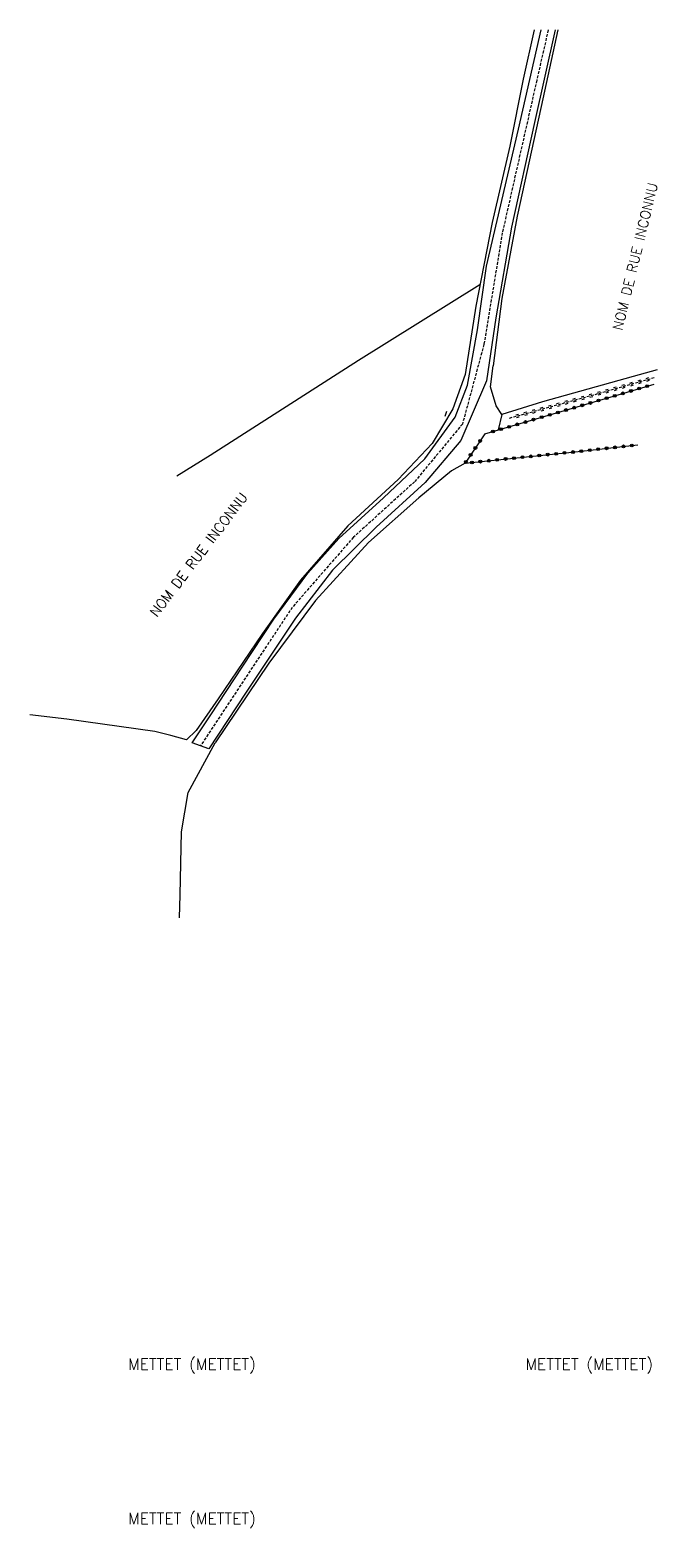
# Model space of a CAD drawing. Header units: millimetres. Extents: x 169000 to 170000, y 110000 to 111000.
# Drawn here: x 169435.5 to 169546.7, y 110734.6 to 111000 of the extents above; entities that cross this region are included whole.
import ezdxf
from ezdxf.enums import TextEntityAlignment as Align

# ---------------------------------------------------------------- set-up
doc = ezdxf.new("R2010")
doc.units = ezdxf.units.MM
doc.linetypes.add('DASHED', pattern=[0.75, 0.5, -0.25])
doc.layers.get('0').update_dxf_attribs({"linetype": 'CONTINUOUS'})
for name, color, linetype in [('W0001', 6, 'DASHED'), ('W0008', 7, 'CONTINUOUS'), ('W0120', 7, 'CONTINUOUS'), ('W0211', 2, 'CONTINUOUS'), ('W0220', 5, 'DASHED'), ('W0322', 7, 'CONTINUOUS'), ('W0323', 7, 'CONTINUOUS'), ('W0330', 7, 'CONTINUOUS'), ('W0980', 7, 'CONTINUOUS'), ('W0989', 7, 'CONTINUOUS')]:
    doc.layers.add(name, color=color, linetype=linetype)
doc.styles.get("Standard").update_dxf_attribs({"font": 'romans.shx', "width": 0.85})

# ---------------------------------------------------------------- blocks, each defined once
blk = doc.blocks.new('t323o')
at = {"color": 0, "linetype": 'Continuous'}
for radius in [0.25, 0.15]:
    blk.add_circle((0, 0), radius, dxfattribs=at)
blk = doc.blocks.new('t220o')
at = {"color": 0, "linetype": 'Continuous'}
for p, q in [((-0.25, 0.25), (0.25, 0.25)), ((-0.25, -0.25), (0.25, -0.25))]:
    blk.add_line(p, q, dxfattribs=at)
blk = doc.blocks.new('t322o')
at = {"color": 0, "linetype": 'Continuous'}
for radius in [0.25, 0.15]:
    blk.add_circle((0, 0), radius, dxfattribs=at)

msp = doc.modelspace()

# ---------------------------------------------------------------- linework, layer by layer
at = {"layer": 'W0001'}
msp.add_lwpolyline([(169527.35, 111000), (169525.32, 110991.08), (169519.22, 110964.07), (169515.96, 110944.27), (169512.15, 110930.17), (169503.66, 110919.94), (169492.83, 110910.11), (169481.99, 110897.69), (169465.71, 110873.16)], dxfattribs=at)
at = {"layer": 'W0008'}
for points in [[(169464.27, 110873.68), (169467.58, 110878.66), (169473.12, 110887.12), (169478.7, 110895.57), (169484.75, 110903.74), (169490.27, 110909.9), (169498.15, 110917.11), (169505.48, 110924.01), (169510.88, 110931.37), (169513.04, 110937.04), (169514.8, 110946.84), (169516.41, 110958.17), (169522.09, 110982.45), (169526.12, 111000)], [(169528.58, 111000), (169524.95, 110983.61), (169520.85, 110965.04), (169518.08, 110949.01), (169516.41, 110937.85), (169511.85, 110927.26), (169505.57, 110919.82), (169496.86, 110911.89), (169489.13, 110904.29), (169482.53, 110895.78), (169473.82, 110882.66), (169467.19, 110872.63)], [(169467.19, 110872.63), (169464.27, 110873.68)]]:
    msp.add_lwpolyline(points, dxfattribs=at)
at = {"layer": 'W0120'}
msp.add_lwpolyline([(169509.11, 110931.57), (169509.41, 110932.46)], dxfattribs=at)
at = {"layer": 'W0211'}
for points in [[(169546.65, 110939.77), (169542.44, 110938.57), (169526.37, 110934.08), (169519.13, 110931.85)], [(169519.13, 110931.85), (169518.5, 110929.12)]]:
    msp.add_lwpolyline(points, dxfattribs=at)
at = {"layer": 'W0220'}
msp.add_lwpolyline([(169520.48, 110931.23), (169536.31, 110935.61), (169546.39, 110938.48)], dxfattribs=at)
at = {"layer": 'W0322'}
msp.add_lwpolyline([(169516.12, 110928.42), (169541.34, 110935.82), (169546.14, 110937.25)], dxfattribs=at)
at = {"layer": 'W0323'}
msp.add_lwpolyline([(169516.12, 110928.42), (169512.61, 110923.23), (169532.15, 110925.25), (169543.22, 110926.49)], dxfattribs=at)
at = {"layer": 'W0330'}
for points in [[(169524.89, 111000), (169522.93, 110991.26), (169520.54, 110979.43), (169517.42, 110965.91), (169514.53, 110951.07), (169512.62, 110938.97), (169510.45, 110932.86), (169506.81, 110926.7), (169500.74, 110920.32), (169491.84, 110912.15), (169483.46, 110902.53), (169476.73, 110893.08), (169468.86, 110881.49), (169464.93, 110875.89)], [(169529.04, 111000), (169526.08, 110986.44), (169521.86, 110967), (169519.13, 110952.41), (169517.58, 110940.46)], [(169515.24, 110954.84), (169493.75, 110941.45), (169467.45, 110924.62), (169461.55, 110920.94)], [(169519.13, 110931.85), (169518.14, 110933.37), (169517.11, 110936.76), (169517.58, 110940.46)], [(169512.61, 110923.23), (169510.19, 110921.87), (169504.44, 110917.12), (169495.48, 110909.2), (169486.12, 110898.9), (169477.81, 110887.78), (169468.34, 110873.7)], [(169464.93, 110875.89), (169463.22, 110874.23), (169460.46, 110874.99), (169457.64, 110875.67), (169442.04, 110877.86), (169435.49, 110878.66)], [(169462, 110842.65), (169462.14, 110846.74), (169462.33, 110857.93), (169463.54, 110864.88), (169468.34, 110873.7)]]:
    msp.add_lwpolyline(points, dxfattribs=at)

# ---------------------------------------------------------------- block references
at = {"layer": 'W0220'}
for p, rotation in [((169543.59, 110937.68), 15.8772517941955), ((169545.03, 110938.09), 15.8772517941955), ((169534.93, 110935.23), 15.47201850720374), ((169536.38, 110935.63), 15.8772517941955), ((169537.82, 110936.04), 15.8772517941955), ((169539.26, 110936.45), 15.8772517941955), ((169540.71, 110936.86), 15.8772517941955), ((169542.15, 110937.27), 15.8772517941955), ((169524.81, 110932.43), 15.47201850720374), ((169526.26, 110932.83), 15.47201850720374), ((169527.7, 110933.23), 15.47201850720374), ((169529.15, 110933.63), 15.47201850720374), ((169530.59, 110934.03), 15.47201850720374), ((169532.04, 110934.43), 15.47201850720374), ((169533.49, 110934.83), 15.47201850720374), ((169521.92, 110931.63), 15.47201850720374), ((169523.37, 110932.03), 15.47201850720374)]:
    msp.add_blockref('t220o', p, dxfattribs=dict(at, rotation=rotation))
at = {"layer": 'W0322'}
for p, rotation in [((169539.15, 110935.18), 16.35902367050152), ((169540.59, 110935.6), 16.35902367050152), ((169542.03, 110936.03), 16.583376795208), ((169543.47, 110936.46), 16.583376795208), ((169544.91, 110936.88), 16.583376795208), ((169530.52, 110932.65), 16.35902367050152), ((169531.96, 110933.07), 16.35902367050152), ((169533.4, 110933.49), 16.35902367050152), ((169534.83, 110933.91), 16.35902367050152), ((169536.27, 110934.34), 16.35902367050152), ((169537.71, 110934.76), 16.35902367050152), ((169520.44, 110929.69), 16.35902367050152), ((169521.88, 110930.11), 16.35902367050152), ((169523.32, 110930.53), 16.35902367050152), ((169524.76, 110930.96), 16.35902367050152), ((169526.2, 110931.38), 16.35902367050152), ((169527.64, 110931.8), 16.35902367050152), ((169529.08, 110932.22), 16.35902367050152), ((169517.56, 110928.84), 16.35902367050152), ((169519, 110929.27), 16.35902367050152)]:
    msp.add_blockref('t322o', p, dxfattribs=dict(at, rotation=rotation))
at = {"layer": 'W0323'}
for p, rotation in [((169515.28, 110927.18), 235.9167895085167), ((169513.6, 110924.69), 235.9167895085167), ((169514.44, 110925.94), 235.9167895085167), ((169524.29, 110924.44), 5.906841613549746), ((169525.78, 110924.59), 5.906841613549746), ((169527.27, 110924.75), 5.906841613549746), ((169528.76, 110924.9), 5.906841613549746), ((169530.25, 110925.06), 5.906841613549746), ((169531.75, 110925.21), 5.906841613549746), ((169533.24, 110925.37), 6.371394319607894), ((169534.73, 110925.54), 6.371394319607894), ((169536.22, 110925.71), 6.371394319607894), ((169537.71, 110925.87), 6.371394319607894), ((169539.2, 110926.04), 6.371394319607894), ((169540.69, 110926.21), 6.371394319607894), ((169542.18, 110926.37), 6.371394319607894), ((169512.76, 110923.45), 235.9167895085167), ((169513.84, 110923.36), 5.906841613549746), ((169515.33, 110923.51), 5.906841613549746), ((169516.83, 110923.67), 5.906841613549746), ((169518.32, 110923.82), 5.906841613549746), ((169519.81, 110923.98), 5.906841613549746), ((169521.3, 110924.13), 5.906841613549746), ((169522.79, 110924.29), 5.906841613549746)]:
    msp.add_blockref('t323o', p, dxfattribs=dict(at, rotation=rotation))

# ---------------------------------------------------------------- texts
at = {"layer": 'W0980'}
for p in [(169464.21, 110763.44), (169534.63, 110763.44), (169464.21, 110736.08)]:
    msp.add_text('METTET (METTET)', height=2, dxfattribs=at).set_placement(p, align=Align.MIDDLE)
at = {"layer": 'W0989'}
for rotation, p in [(76.2913, (169542.78, 110959.85)), (52.7292, (169465.39, 110907.04))]:
    msp.add_text('NOM DE RUE INCONNU', height=1.75, rotation=rotation, dxfattribs=at).set_placement(p, align=Align.MIDDLE_CENTER)

doc.saveas('drawing.dxf')
